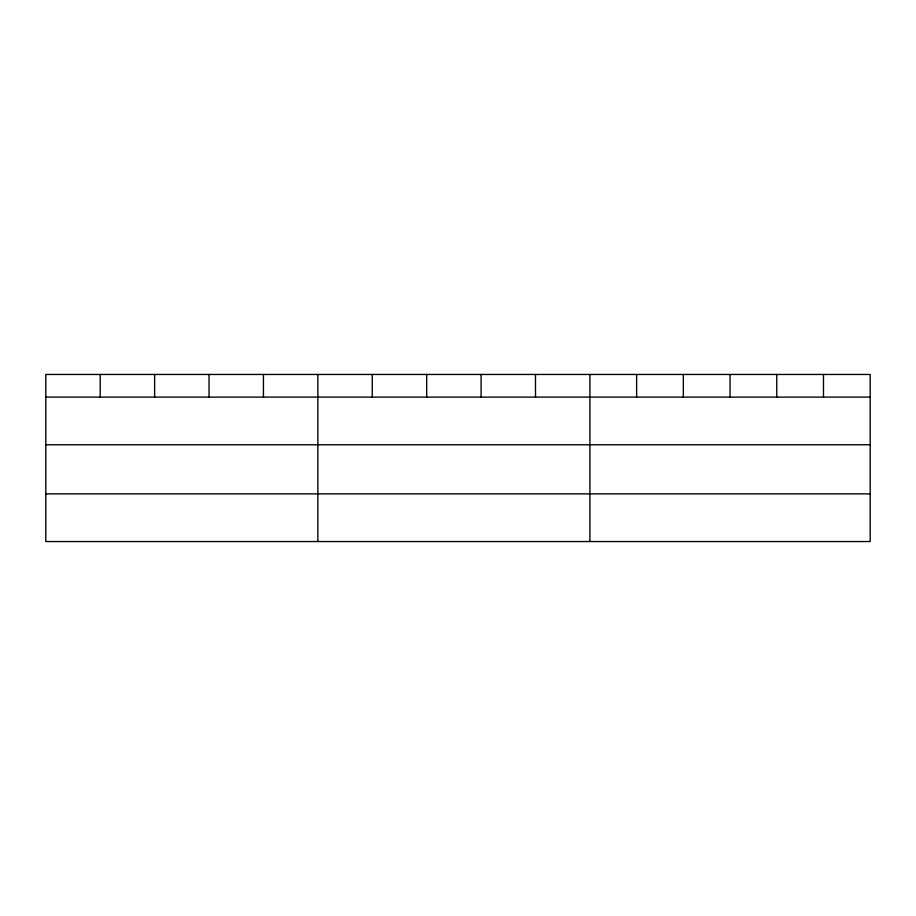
<?xml version="1.0" encoding="UTF-8"?>
<svg xmlns="http://www.w3.org/2000/svg" width="916" height="916" viewBox="0 0 916 916"><rect width="100%" height="100%" fill="white"/><g stroke="black" fill="none" stroke-linecap="round" stroke-linejoin="round"><path stroke-width="1.37" d="M870.2 444.764L870.2 374.461L45.8 374.461L45.8 541.539L870.2 541.539L870.2 444.764L45.8 444.764M45.8 397.109L870.2 397.109M45.8 493.873L870.2 493.873M823.484 374.461L823.484 397.109M776.768 374.461L776.768 397.109M730.052 374.461L730.052 397.109M683.336 374.461L683.336 397.109M636.62 374.461L636.62 397.109M589.904 374.461L589.904 541.539M535.494 374.461L535.494 397.109M481.083 374.461L481.083 397.109M426.673 374.461L426.673 397.109M372.262 374.461L372.262 397.109M317.852 374.461L317.852 541.539M263.442 374.461L263.442 397.109M209.031 374.461L209.031 397.109M154.621 374.461L154.621 397.109M100.21 374.461L100.21 397.109"/></g></svg>
